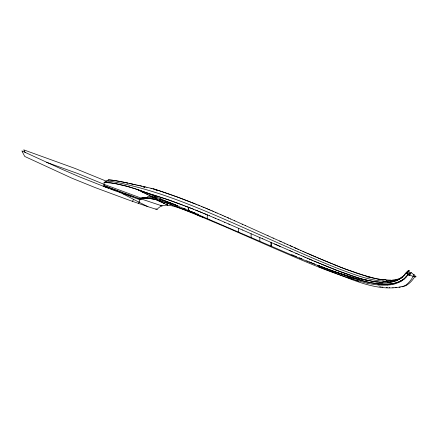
<?xml version="1.0" encoding="UTF-8"?>
<svg xmlns="http://www.w3.org/2000/svg" width="438" height="438" viewBox="0 0 438 438"><rect width="100%" height="100%" fill="white"/><g stroke="black" fill="none" stroke-linecap="round" stroke-linejoin="round"><path stroke-width="0.66" d="M185.351 206.057L188.685 207.344L188.685 210.733L191.943 212.107M138.704 203.528L139.005 202.29M155.32 209.014L147.929 206.67L139.027 202.208L139.164 201.683M198.682 214.33L198.343 215.529L226.046 227.174L273.936 248.165C304.388 261.218 334.818 275.037 367.044 283.134M155.862 199.591L156.371 198.606L157.061 198.759M22.524 152.117L24.731 156.443L72.199 178.315L95.303 187.639L127.94 199.723L132.38 201.31L133.656 199.405L139.027 202.208M404.827 274.336L405.867 273.044L408.583 273.909L406.639 276.318A76.995 44.457 60 0 1 405.829 277.265A65.53 37.832 60 0 1 403.403 279.619L399.505 282.165L394.671 283.972A86.423 49.894 60 0 1 392.93 284.371M407.926 274.653L415.514 277.062L416.1 276.723L411.337 272.688L410.05 274.352A76.289 43.751 61.6 0 1 409.245 275.305A76.995 44.452 60 0 0 410.05 274.352M408.353 271.768C411.512 268.231 406.486 271.522 405.643 273.334M139.18 201.694A11.087 6.4 60 0 1 140.001 199.739L140.16 199.608A8.891 5.136 60 0 1 140.642 199.164L142.093 198.184M407.537 275.261L408.583 273.909L405.062 277.944M408.243 271.91L407.499 272.814M405.533 273.476L404.909 274.237M407.822 272.436L408.572 271.483L409.108 271.932M408.703 274.927L410.28 272.929L411.337 272.688M408.512 275.152L410.28 272.929L408.742 271.626M407.001 275.913L404.438 278.502M404.936 278.059L404.055 278.825A59.699 34.547 59.7 0 1 401.772 280.44C389.294 287.032 374.501 283.682 361.525 280.599M402.418 276.783L402.079 277.079M141.321 198.699L141.698 198.419M130.573 196.372L140.023 199.766L140.822 199.224L140.269 199.022M22.426 151.92L21.9 150.891L61.906 169.243L79.94 177.023L103.16 186.177L104.058 185.641L105.728 186.281M400.321 281.727L401.12 281.256M402.697 279.909L403.491 279.449M399.785 278.809L401.87 277.522A59.053 33.885 65.6 0 1 395.744 280.117M145.263 198.168L143.899 198.211A27.955 16.146 60.1 0 0 142.492 198.392A15.664 9.045 60 0 0 141.036 198.901L140.664 199.148A8.897 5.136 60 0 0 140.023 199.766M401.044 280.725L401.881 280.336M405.944 285.335L402.002 286.863M404.236 286.134L405.325 285.696M183.692 209.512C175.671 206.977 163.768 201.266 157.111 209.348A7.386 3.553 -6 0 0 156.492 208.822M403.743 286.167C376.62 293.049 350.104 278.037 325.034 269.277M393.915 281.36L393.581 281.448M396.861 279.658L396.538 279.74M142.498 198.403L142.728 198.359A27.003 15.598 60.1 0 1 143.478 198.25L144.655 198.179M392.672 281.656L390.838 281.984M395.667 279.926L393.915 280.205M399.111 287.279L400.299 287.06M391.911 283.758L392.979 283.589A80.953 46.85 59.7 0 0 397.562 282.422M391.588 281.191C373.614 282.335 356.412 275.283 339.85 269.239C320.578 261.705 301.651 253.323 282.718 244.979L235.365 224.015C195.638 206.583 155.151 189.32 112.259 181.578A127.852 73.814 60 0 0 106.286 181.113M396.68 287.591L395.136 287.717M388.933 282.209L387.444 282.313M387.668 282.302L388.309 282.258M392.109 280.375L390.707 280.43M390.92 280.424L391.523 280.402M392.722 287.804L393.149 287.799M146.287 197.467L144.359 197.582A28.711 16.573 60.6 0 0 143.713 197.68L143.472 197.73A16.89 9.745 60.4 0 0 141.917 198.266M146.199 197.467L151.198 197.752L156.514 198.638M146.445 197.461L146.938 197.467M145.252 198.168L149.424 198.436M145.411 198.168L146.976 198.222M147.113 197.467L147.661 197.483M382.451 282.335L383.036 282.351M389.207 287.744L389.672 287.766M147.267 198.239L147.913 198.288M380.31 282.22L371.999 281.251L364.235 279.619M386.042 280.26L386.584 280.304M387.334 287.629L386.387 287.552M377.145 284.766L379.248 284.957A135.315 78.134 60 0 0 387.236 285.1M378.197 284.87L379.248 284.957M148.06 198.299L150.015 198.507M379.056 282.127L376.992 281.924M110.464 182.75L104.124 182.367L104.058 185.641L112.435 188.827M110.995 182.81L124.266 185.509M384.049 280.057L377.682 279.001L369.01 276.865M149.884 198.491L156.278 199.69M150.07 198.518L154.937 199.378M378.832 279.236L366.507 276.734M374.66 281.639L355.525 278.103L333.657 271.325M382.347 287.082L382.856 287.153M114.433 180.456L108.449 179.865L104.124 182.367L115.298 183.456L129.544 187.026M382.889 279.909L380.978 279.625M154.318 196.662L155.37 196.826M155.151 197.045L156.152 197.204M114.942 180.533L115.457 180.609M154.51 196.689L155.178 196.799M380.731 286.841L381.268 286.923M115.966 180.691L122.273 181.89M379.647 286.66L380.189 286.753M122.804 182.005L125.914 182.679M156.755 198.693L161.173 199.838M133.415 184.321L134.006 184.453M132.457 184.113L134.603 184.579M124.781 182.432L112.248 180.177L108.449 179.865L108.465 180.472M132.829 184.195L130.212 183.626M134.433 184.546L135.796 184.841M132.243 184.069L129.374 183.44M135.572 184.792L136.99 185.104M125.246 182.531L127.053 182.925M136.711 185.039L138.189 185.367M126.062 182.712L129.922 183.56M137.85 185.29L140.138 185.794M127.162 182.953L127.989 183.139M138.419 185.416L138.988 185.542M139.99 185.761L140.708 185.926M140.593 185.898L144.058 186.681M141.195 186.035L141.797 186.166M143.659 186.588L145.383 186.982M156.76 189.895L150.913 188.258M152.884 188.712L153.251 188.8M144.973 186.889L146.944 187.344M146.872 187.327L151.466 188.389M156.371 198.606L155.944 198.414M372.508 277.736L367.581 276.482M155.917 199.602L156.727 199.805M367.734 280.49L362.806 279.236M156.388 199.717L157.187 199.92M156.842 199.832L162.153 201.381M157.302 199.952L158.605 200.303M368.801 276.811L358.574 273.761M364.027 279.564L359.817 278.387M361.438 280.572L356.62 279.214M159.52 199.372L164.261 200.801M124.523 185.581L126.078 186.013M367.312 276.405L364.591 275.633M362.538 279.165L353.8 276.52M160.56 205.417L141.041 198.912M126.347 186.084L129.166 186.911M159.339 200.516L161.622 201.212M364.378 275.568L343.644 268.401M359.603 278.327L337.567 270.657M150.442 194.018L144.206 191.954M129.418 186.993L135.013 188.756M150.99 194.182L154.789 195.353M129.927 187.146L134.504 188.586M355.037 278.738L338.043 272.978M162.514 200.243L163.319 200.494M155.337 195.523L162.06 197.702M153.826 188.986L159.405 190.76M162.093 201.36L164.54 202.175M157.286 190.065L177.779 197.182L198.337 205.143M134.888 188.712L135.517 188.92M135.419 188.887L136.53 189.254M164.124 200.757L174.149 204.398M358.388 273.701L357.052 273.257M353.614 276.455L342.094 272.387M358.744 281.273L354.999 280.024M135.95 189.063L138.255 189.835M159.93 190.935L162.055 191.647M147.929 206.67L132.38 201.31M162.591 197.877L165.263 198.781M162.465 191.784L164.108 192.342M203.856 217.429L204.261 217.56M356.691 273.137L355.59 272.764M137.975 189.742L143.44 191.669M164.984 201.037L171.384 203.341M202.986 217.133L203.456 217.292M163.807 201.929L166.391 202.827M202.657 217.018L203.057 217.155M164.518 192.479L166.577 193.185M165.799 198.961L167.404 199.509M138.539 189.933L138.939 190.07M201.458 216.607L202.257 216.881M139.005 190.092L139.547 190.278M200.905 216.421L201.726 216.701M355.229 272.639L348.199 270.126M200.226 216.186L201.058 216.471M167.398 193.47L171.258 194.828M167.94 199.695L169.544 200.254M139.684 190.327L140.105 190.47M200.292 216.208L197.604 215.228M140.242 190.519L140.653 190.661M165.011 202.34L167.031 203.057M46.598 162.35L77.652 173.492L104.129 184.36M170.612 200.631L172.671 201.36M140.79 190.711L141.107 190.826M197.429 213.886L198.058 214.105M131.121 195.731L130.595 195.54M333.619 271.308L313.329 263.747L291.85 255.086M351.243 278.71L353.121 279.373M141.337 190.908L141.709 191.039M139.602 198.786L140.822 199.224M171.784 195.014L173.891 195.77M195.655 213.257L192.693 212.189M138.375 198.348L139.711 198.825M138.594 198.43L135.818 197.434M173.36 201.606L174.735 202.104M193.908 212.627L194.258 212.753M137.483 198.031L138.041 198.228M350.619 278.486L348.111 277.577M174.417 195.956L176.525 196.722M141.994 191.143L142.388 191.286M191.8 211.872L192.424 212.096M135.933 197.472L133.048 196.432M175.419 202.351L179.542 203.867M142.492 191.324L142.93 191.483M191.296 211.685L167.376 201.726M191.472 211.746L192.517 212.129M190.481 211.39L190.946 211.559M166.894 203.008L167.683 203.292M132.281 196.153L133.497 196.596M132.495 196.229L126.828 194.171M130.124 195.37L128.712 194.855M128.805 195.726L130.606 196.383M183.845 209.567L186.008 210.366M128.986 195.797L125.821 194.642M177.051 196.914L179.082 197.664M143.095 191.543L144.02 191.882M167.546 203.243L169.008 203.779M125.416 193.651L127.661 194.472M125.958 193.853L120.872 191.975M125.295 194.45L125.963 194.691M123.604 193.826L125.492 194.521M123.133 193.656L123.713 193.87M168.208 203.484L169.67 204.031M124.009 193.136L124.48 193.306M121.863 192.342L122.585 192.611M122.186 193.306L123.188 193.673M120.872 192.819L133.606 199.378M120.472 192.676L120.959 192.851M334.878 271.817L336.461 272.403M121.348 192.151L116.842 190.481M119.946 191.636L118.55 191.116M334.424 271.653L329.94 269.972M119.262 192.227L120.538 192.698M119.355 192.26L115.867 190.963M117.406 191.537L117.68 191.641M179.755 197.916L181.113 198.419M143.697 191.762L144.392 192.025M116.075 191.045L112.681 189.774M114.044 190.284L114.953 190.623M180.232 204.119L182.465 204.962M347.756 269.961L342.346 267.897M115.802 190.092L117.488 190.722M115.939 190.141L111.964 188.647M115.145 189.846L113.552 189.249M111.318 189.265L113.135 189.944M181.792 198.671L185.86 200.215M169.555 203.988L170.344 204.283M186.314 210.481L187.245 210.831M110.299 188.882L111.887 189.479M108.591 188.241L110.409 188.92M170.24 204.245L171.017 204.535M341.651 272.222L340.457 271.768M110.381 188.05L111.17 188.351M107.688 187.897L108.712 188.285M107.918 187.984L104.967 186.867M105.876 187.212L106.779 187.552M183.33 205.285L184.195 205.614M144.732 192.151L145.246 192.348M187.552 210.952L188.17 211.182M328.61 269.469L325.943 268.45M108.794 187.448L109.588 187.749M108.005 187.146L106.423 186.544M103.959 186.484L105.542 187.086M170.935 204.508L171.701 204.798M188.482 211.302L189.413 211.658M334.479 269.479L335.371 269.824M340.058 271.615L313.926 261.015M327.175 268.921L348.681 276.707L366.299 281.776A202.006 116.081 58.9 0 0 371.342 282.795L379.357 283.928L387.104 284.174A107.721 62.278 59.6 0 0 391.895 283.725M103.16 186.177L104.063 186.522M145.389 192.402L145.706 192.528M171.636 204.77L172.391 205.061M189.72 211.778L190.338 212.014M324.607 267.936L326.009 268.478M186.539 200.478L188.466 201.223M172.342 205.044L176.684 206.747M190.963 212.255L191.581 212.49M200.878 216.098L201.184 216.219M323.277 267.421L324.843 268.029M104.08 184.36L141.792 198.348A9.543 5.502 60.1 0 0 140.926 199.082L140.97 199.044A9.406 5.42 60.2 0 1 141.49 198.556M343.244 268.248L339.483 266.775M172.966 203.944L173.634 204.201M191.888 212.611L192.506 212.852M193.131 213.092L193.749 213.333M194.368 213.574L194.68 213.695M195.299 213.936L195.605 214.056M196.536 214.417L196.848 214.538M198.704 215.255L199.016 215.376M323.671 267.574L320.611 266.386M188.751 201.332L190.749 202.11M342.045 267.782L340.841 267.311M145.898 192.6L146.352 192.78M337.265 270.542L336.061 270.071M320.167 266.216L322.505 267.125M192.583 202.832L195.041 203.812M189.402 207.623L190.41 208.017M319.559 265.976L317.561 265.193M319.001 265.756L320.512 266.348M191.417 208.417L168.876 200.024L146.533 192.851M340.649 267.235L318.158 257.977M175.698 205.006L174.959 204.716L175.923 205.099M335.776 269.956L334.506 269.458M191.888 202.559L192.457 202.783M191.001 208.253L192.512 208.844M174.609 205.926L177.505 207.075M334.112 269.304L333.225 268.954M339.094 266.622L338.01 266.189M192.162 208.707L193.601 209.282M176.404 205.285L177.85 205.865M314.895 264.136L314.309 263.9M337.616 266.03L336.827 265.718M193.322 209.167L196.071 210.267M177.171 205.592L177.905 205.887M332.042 268.478L332.831 268.795M313.34 263.512L313.92 263.747M195.895 204.152L196.18 204.267M331.254 268.166L330.279 267.771M177.417 207.037L178.967 207.661M312.245 263.074L312.792 263.293M322.822 268.39L324.295 268.981M334.993 264.979L336.039 265.401M195.638 210.092L197.669 210.913M178.896 207.634L180.445 208.258M310.049 262.192L311.467 262.762M311.144 262.636L311.692 262.855M322.089 268.094L320.616 267.503M198.036 205.017L199.487 205.608M334.96 264.968L333 264.169M196.799 210.563L199.12 211.499M329.518 267.465L324.936 265.603M180.385 208.231L197.971 215.376M308.954 261.749L309.502 261.973M198.469 211.236L201.661 212.539M189.019 210.399L189.391 210.552M318.36 266.583L319.877 267.202M199.334 205.542L201.781 206.55M331.692 263.638L332.343 263.906M200.062 211.882L200.861 212.211M183.752 208.247L185.236 208.855M306.649 260.813L307.421 261.125M329.732 262.833L331.04 263.369M201.442 212.452L202.608 212.928M323.6 265.056L324.492 265.417M201.42 206.402L202.997 207.054M328.401 262.285L329.288 262.652M202.46 212.868L204.059 213.525M322.269 264.503L323.156 264.87M202.931 207.021L204.075 207.497M327.071 261.732L327.958 262.099M203.769 213.405L207.645 215.014M204.929 213.886L206.095 214.368M321.377 264.136L321.82 264.317M301.229 258.579L302.023 258.907M203.785 207.377L205.367 208.034M325.735 261.174L326.622 261.546M319.598 263.397L320.49 263.764M299.313 257.779L300.922 258.453M291.812 255.064L209.003 219.389M205.225 207.979L206.944 208.696M325.292 260.993L321.355 259.334M209.391 215.748L207.256 214.855L207.256 218.639M316.537 262.116L317.178 262.384M317.818 262.652L318.711 263.024M206.375 208.455L207.738 209.03M209.205 215.671L213.098 217.314M314.615 261.305L315.897 261.847M296.05 256.411L296.488 256.597M207.524 208.942L208.669 209.424M208.526 209.364L209.818 209.911M312.688 260.49L307.065 258.097M312.414 260.375L313.969 261.032M191.581 211.954L196.87 214.193M295.179 256.044L295.617 256.23M209.315 209.698L210.968 210.399M320.074 258.792L320.715 259.061M213.147 217.33L215.66 218.398M311.692 260.068L308.998 258.924M167.3 201.694L146.719 192.928M196.071 213.853L209.194 219.476M293 255.119L293.433 255.305M293.871 255.491L294.309 255.677M210.897 210.371L212.479 211.045M319.433 258.519L313.4 255.934M215.053 218.14L218.951 219.805M291.878 254.642L292.25 254.801M212.118 210.892L213.651 211.549M316.077 257.084L315.185 256.701M317.107 257.528L317.413 257.659M218.173 219.471L224.809 222.318M305.576 257.462L303.337 256.498M304.853 257.15L307.876 258.447M213.268 211.384L215.376 212.288M301.826 255.847L303.917 256.745M106.127 181.108L74.969 168.406L23.712 149.845L24.276 150.853M215.195 212.211L217.117 213.043M311.922 255.294L310.443 254.653M312.907 255.721L309.124 254.078M312.732 255.644L314.232 256.296M224.601 222.23L229.501 224.349M296.98 253.75L298.951 254.604M298.793 254.538L301.902 255.88M217.013 212.999L220.971 214.719M228.713 224.01L242.515 230.005M289.699 250.591L292.124 251.642M291.215 251.248L295.995 253.323M295.765 253.224L297.282 253.881M306.709 253.027L308.215 253.684M307.788 253.498L309.721 254.341M262.608 238.765L280.594 246.616M242.428 229.966L262.827 238.863M274.588 243.993L290.504 250.936M220.867 214.675L222.991 215.606M305.204 252.365L300.692 250.383M304.832 252.206L306.786 253.06M222.898 215.567L225.094 216.531M302.872 251.346L303.852 251.773M224.825 216.416L228.674 218.119M296.176 248.384L298.689 249.496M297.681 249.052L300.917 250.481M227.705 217.686L230.799 219.06M290.159 245.713L292.234 246.632M291.664 246.38L296.115 248.357M294.67 247.716L296.761 248.647M230.602 218.973L234.828 220.861M284.147 243.024L287.388 244.475M287.153 244.371L291.254 246.194M234.456 220.692L242.712 224.398M273.011 238.031L281.141 241.683M279.707 241.037L284.317 243.101M155.742 199.575L157.461 200.347M157.428 200.33L158.742 200.922M245.242 225.532L268.094 235.819M242.159 224.146L245.641 225.712M267.875 235.726L273.345 238.184M156.092 198.48L153.864 197.478M154.143 197.604L154.548 197.79M153.585 197.352L153.93 197.511M158.852 200.971L159.273 201.162M153.727 197.418L152.758 196.974M159.186 201.124L159.854 201.425M157.653 190.749L153.749 188.948M152.331 196.782L152.922 197.051M159.837 201.42L160.751 201.836M151.548 196.421L152.479 196.848M151.351 196.334L151.685 196.487M160.686 201.809L161.206 202.044M151.159 196.24L151.444 196.372M150.771 196.065L151.203 196.262M161.113 202.006L161.688 202.268M149.632 195.534L150.842 196.098M141.469 197.812L142.47 198.272A9.543 5.519 59.9 0 1 142.574 198.135L141.917 198.02M161.83 202.334L162.35 202.58M149.686 195.556L148.509 195.003M162.263 202.537L162.58 202.684M162.553 202.674L163.741 203.237M148.362 194.932L147.217 194.39M163.046 202.904L163.511 203.128M147.261 194.412L146.604 194.094M163.708 203.221L164.206 203.462M145.772 193.695L146.675 194.133M145.81 193.711L144.699 193.174M164.146 203.429L164.726 203.714M144.595 193.125L143.91 192.791M164.874 203.785L166.101 204.387M143.111 192.397L143.993 192.829M142.876 192.282L143.155 192.419M142.936 192.309L142.235 191.964M141.972 191.833L142.323 192.003M141.715 191.702L142.06 191.877M141.622 191.658L140.779 191.236M166.046 204.36L166.779 204.732M166.194 204.436L166.927 204.803M140.669 191.182L137.543 189.594M166.829 204.754L167.666 205.181M143.007 186.44L143.626 186.884M143.308 186.659L144.244 187.322M144.014 187.157L144.617 187.59M160.642 198.792L161.162 199.208M161.064 199.131L161.392 199.394M166.489 203.905L167.814 205.258M24.386 151.044L25.289 152.665M271.478 242.641L271.478 246.413M270.919 242.395L270.919 246.172M259.838 237.555L259.838 241.387M251.105 233.75L251.105 237.615M238.48 228.253L238.48 232.162M188.685 207.344L188.685 210.733L188.296 210.569L188.296 207.201M414.928 276.362A65.684 37.975 61.7 0 1 405.418 285.872M414.156 274.292A65.684 36.349 67.3 0 1 405.823 285.094M155.829 198.54A102.262 56.677 54.9 0 1 156.388 198.649M147.42 196.613A102.262 61.041 65.3 0 1 156.147 197.407M142.043 198.08A26.773 15.494 61 0 1 146.204 197.494M399.817 278.869A64.386 37.175 60 0 1 391.577 281.158M408.216 270.854A72.051 41.599 60 0 1 406.141 273.597M390.833 280.117A118.846 67.89 65.5 0 1 383.945 279.603M393.888 280.117A81.501 46.904 66.7 0 1 391.49 280.287M407.537 272.546A65.853 37.712 60.8 0 1 406.765 273.46M402.374 277.303A65.853 37.712 60.8 0 1 402.128 277.462M407.296 272.529A69.773 39.677 61.9 0 1 406.76 273.181M402.314 277.363A61.851 35.478 59.3 0 1 401.186 277.977A57.455 32.894 62.5 0 1 396.751 279.378M396.51 279.658A74.301 42.645 65.9 0 1 392.059 280.205M390.805 280.774A108.816 62.672 66.9 0 1 386.688 280.725M385.911 279.74A140.844 80.187 64.9 0 1 382.757 279.334M380.95 279.477A158.271 92.144 68.1 0 1 378.804 279.083M157.078 209.391A7.386 3.668 -7.3 0 1 155.298 209.03M160.96 205.176A27.304 13.271 -6.7 0 1 162.011 205.827M162.005 205.86A27.315 13.332 -6.9 0 1 160.483 205.471M404.077 279.072A62.355 35.905 60.5 0 1 401.46 280.544M400.398 281.004A62.355 35.905 60.5 0 1 399.861 281.218M387.86 282.734A118.846 68.919 54.5 0 1 380.496 282.729M390.915 282.132A81.501 46.767 53.3 0 1 388.391 282.433M399.018 279.176A59.053 34.093 54.4 0 1 392.497 281.3M404.969 274.319A65.853 38.32 59.2 0 1 399.073 279.258M404.071 278.853A62.355 36.091 59.5 0 1 397.545 282.373M404.942 274.599A69.773 40.854 58.1 0 1 402.5 276.909M402.002 276.969A61.851 35.938 60.7 0 1 398.372 279.641M398.41 279.701A57.455 33.403 57.5 0 1 394.085 281.689M393.669 281.612A74.301 42.847 54.1 0 1 389.037 282.428M387.225 281.82A108.816 62.366 53.1 0 1 382.807 281.771M382.686 282.953A140.844 82.037 55 0 1 379.292 282.789M377.063 282.121A158.271 89.396 52 0 1 374.731 281.848M377.162 284.82A185.055 106.872 60 0 1 367.055 283.178M392.935 284.382A102.07 58.933 60 0 1 387.225 285.072M406.634 276.312A76.289 44.32 58.4 0 1 405.823 277.259"/></g></svg>
